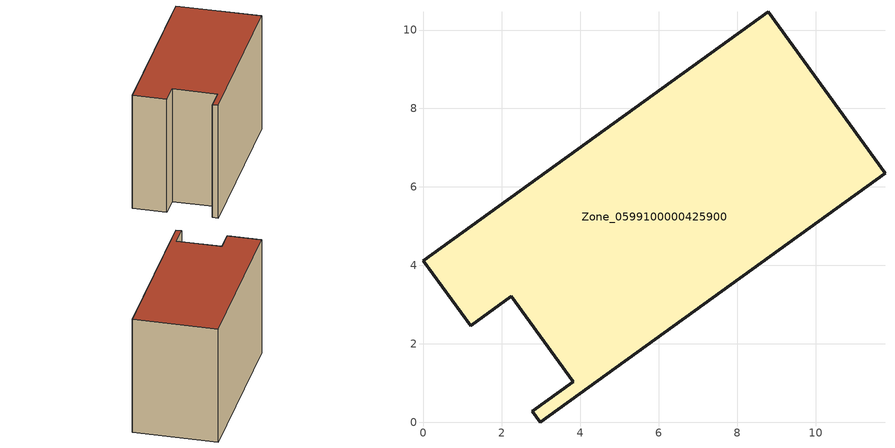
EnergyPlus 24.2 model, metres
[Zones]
Zone_0599100000425900
 floor ground (C_G): 8.79,10.47 11.77,6.35 2.97,0 2.77,0.28 3.81,1.03 2.24,3.21 1.2,2.46 0,4.12 z0
 wall outside (C_F): 11.77,6.35 8.79,10.47 0,4.12 1.2,2.46 2.24,3.21 3.81,1.03 2.77,0.28 2.97,0 11.77,6.35 z0:7.42
 roof outside (C_R): 2.97,0 11.77,6.35 8.79,10.47 0,4.12 1.2,2.46 2.24,3.21 3.81,1.03 2.77,0.28 z7.42
[BUILDING]
Pand.0599100000425900: North Axis=0; Terrain=City; Loads Convergence Tolerance Value=0.04; Temperature Convergence Tolerance Value=0.4; Solar Distribution=FullExterior; Maximum Number of Warmup Days=25; Minimum Number of Warmup Days=1
[Site:Location]
Rotterdam.The.Hague.AP_ZH_NLD Design_Conditions: Latitude=51.96; Longitude=4.45; Time Zone=1; Elevation=-4.5
[SITE:GROUNDTEMPERATURE:BUILDINGSURFACE]
18, 18, 18, 18, 18, 18, 18, 18, 18, 18, 18, 18
[MATERIAL] Thermal Absorptance=0.9; Solar Absorptance=0.7; Visible Absorptance=0.7
Name | Roughness | Thickness | Conductivity | Density | Specific Heat
G.TI.2006-2014 | MediumSmooth | 0.15 | 0.06 | 540 | 1210
F.TI.2006-2014 | Rough | 0.3 | 0.12 | 1920 | 840
R.TI.2006-2014 | MediumRough | 0.2 | 0.08 | 1500 | 1000
[CONSTRUCTION]
C_G: G.TI.2006-2014
C_F: F.TI.2006-2014
C_R: R.TI.2006-2014
[ZONE]
Zone_0599100000425900: Type=1; Multiplier=1; Ceiling Height=Autocalculate; Volume=Autocalculate; Floor Area=autocalculate; Part of Total Floor Area=Yes
[ZONEINFILTRATION:DESIGNFLOWRATE]
Infil_Zone_0599100000425900: Zone or ZoneList or Space or SpaceList=Zone_0599100000425900; Schedule=AlwaysOn; Design Flow Rate Calculation Method=Flow/Area; Flow Rate per Floor Area=0.0015; Constant Term Coefficient=1; Temperature Term Coefficient=0; Velocity Term Coefficient=0; Velocity Squared Term Coefficient=0
[HVACTEMPLATE:ZONE:IDEALLOADSAIRSYSTEM]
Zone_0599100000425900: Maximum Heating Supply Air Temperature=50; Minimum Cooling Supply Air Temperature=13; Maximum Heating Supply Air Humidity Ratio=0.0156; Minimum Cooling Supply Air Humidity Ratio=0.0077; Heating Limit=NoLimit; Cooling Limit=NoLimit; Dehumidification Control Type=ConstantSensibleHeatRatio; Cooling Sensible Heat Ratio=0.7; Dehumidification Setpoint=60; Humidification Control Type=None; Humidification Setpoint=30; Outdoor Air Method=None; Outdoor Air Flow Rate per Person=0.00944; Outdoor Air Flow Rate per Zone Floor Area=0; Outdoor Air Flow Rate per Zone=0; Demand Controlled Ventilation Type=None; Outdoor Air Economizer Type=NoEconomizer; Heat Recovery Type=None; Sensible Heat Recovery Effectiveness=0.7; Latent Heat Recovery Effectiveness=0.65
[ZONECONTROL:THERMOSTAT]
ThermostatControl_Zone_0599100000425900: Zone or ZoneList=Zone_0599100000425900; Control Type Schedule=DualSetpointControlType; Control 1=Thermostat_Zone_0599100000425900; Temperature Difference Between Cutout And Setpoint=0
[THERMOSTATSETPOINT:DUALSETPOINT]
Thermostat_Zone_0599100000425900: Heating Setpoint Temperature Schedule=HeatingSetpoint_Zone_0599100000425900; Cooling Setpoint Temperature Schedule=CoolingSetpoint_Zone_0599100000425900
[SCHEDULE:COMPACT]
HeatingSetpoint_Zone_0599100000425900: Through: 12/31, For: AllDays, Until: 24:00, 21
CoolingSetpoint_Zone_0599100000425900: Through: 12/31, For: AllDays, Until: 24:00, 24
DualSetpointControlType: Through: 12/31, For: AllDays, Until: 24:00, 4
AlwaysOn: Through: 12/31, For: AllDays, Until: 24:00, 1
